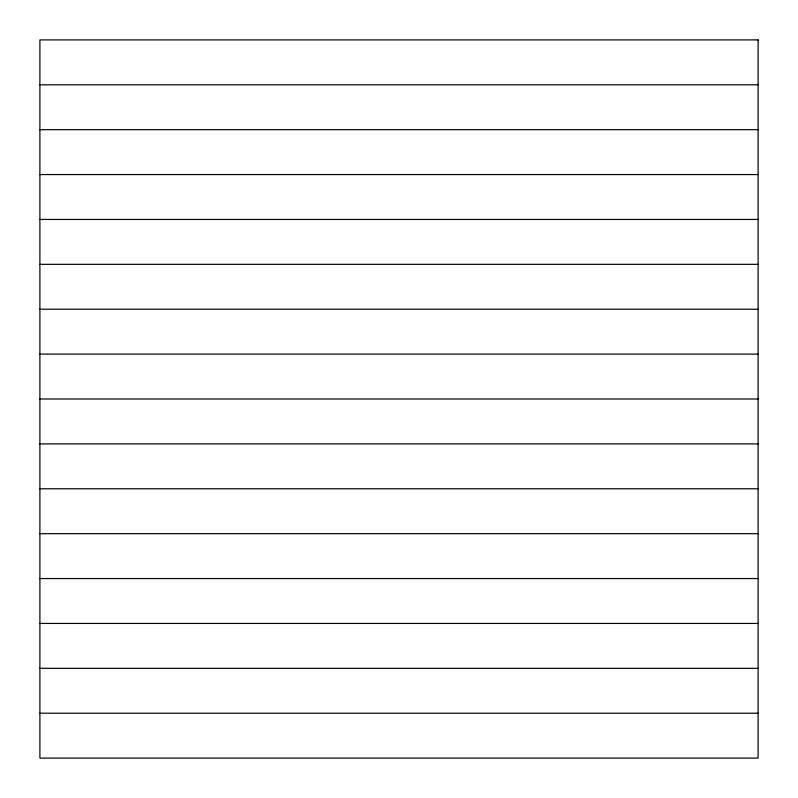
<?xml version="1.0" encoding="UTF-8"?>
<svg xmlns="http://www.w3.org/2000/svg" width="798" height="798" viewBox="0 0 798 798"><rect width="100%" height="100%" fill="white"/><g stroke="black" fill="none" stroke-linecap="round" stroke-linejoin="round"><path stroke-width="1.2" d="M39.9 84.788L758.1 84.788M39.9 129.675L758.1 129.675M39.9 174.562L758.1 174.562M39.9 219.45L758.1 219.45M39.9 264.338L758.1 264.338M39.9 309.225L758.1 309.225M39.9 354.113L758.1 354.113M39.9 399L758.1 399M39.9 443.888L758.1 443.888M39.9 488.775L758.1 488.775M39.9 533.663L758.1 533.663M39.9 578.55L758.1 578.55M39.9 623.438L758.1 623.438M39.9 668.325L758.1 668.325M39.9 713.213L758.1 713.213M758.1 39.9L39.9 39.9L39.9 758.1L758.1 758.1L758.1 39.9"/></g></svg>
